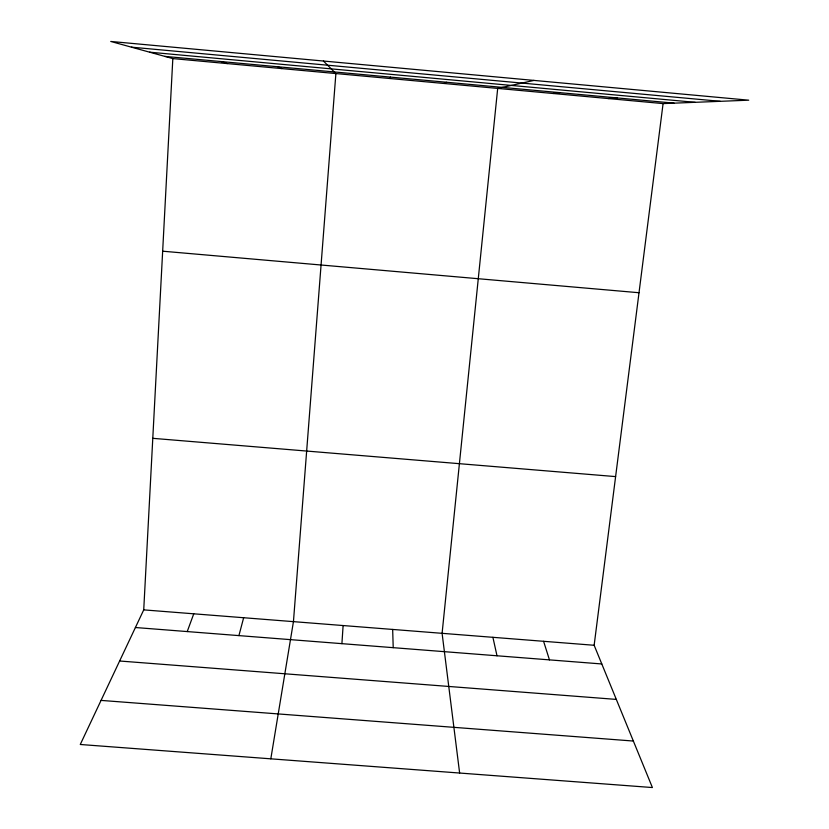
<?xml version="1.0" encoding="UTF-8"?>
<svg xmlns="http://www.w3.org/2000/svg" width="829" height="829" viewBox="0 0 829 829"><rect width="100%" height="100%" fill="white"/><g stroke="black" fill="none" stroke-linecap="round" stroke-linejoin="round"><path stroke-width="1.24" d="M663.086 103.594L594.144 645.273L652.402 787.55L80.268 744.483L143.728 609.875L172.826 58.59L110.744 41.45L748.732 100.185L663.086 103.594L172.826 58.59M341.911 643.656L343.113 625.543M270.814 758.825L293.445 621.636L335.89 73.553L323.445 61.035M238.918 635.605L243.653 617.729M389.962 78.517L390.459 77.107M187.23 631.563L193.758 613.802M443.898 83.47L446.489 82.247M534 80.413L497.69 88.413L442.095 633.325L459.629 773.042M552.964 93.48L559.762 92.651M608.103 98.547L617.014 97.915M119.625 661.003L616.31 699.407M101.055 700.401L633.356 741.043M143.728 609.875L594.144 645.273M135.407 627.522L601.802 663.967M152.785 438.323L615.615 476.602M162.66 251.197L639.014 292.73M131.417 47.16L720.277 101.314M149.614 52.175L695.179 102.319M164.857 56.393L674.101 103.148M221.488 61.595L227.322 63.595M277.964 66.776L281.673 68.579M543.586 641.304L549.461 659.884M492.903 637.314L496.996 655.78M392.666 629.439L393.215 647.667"/></g></svg>
